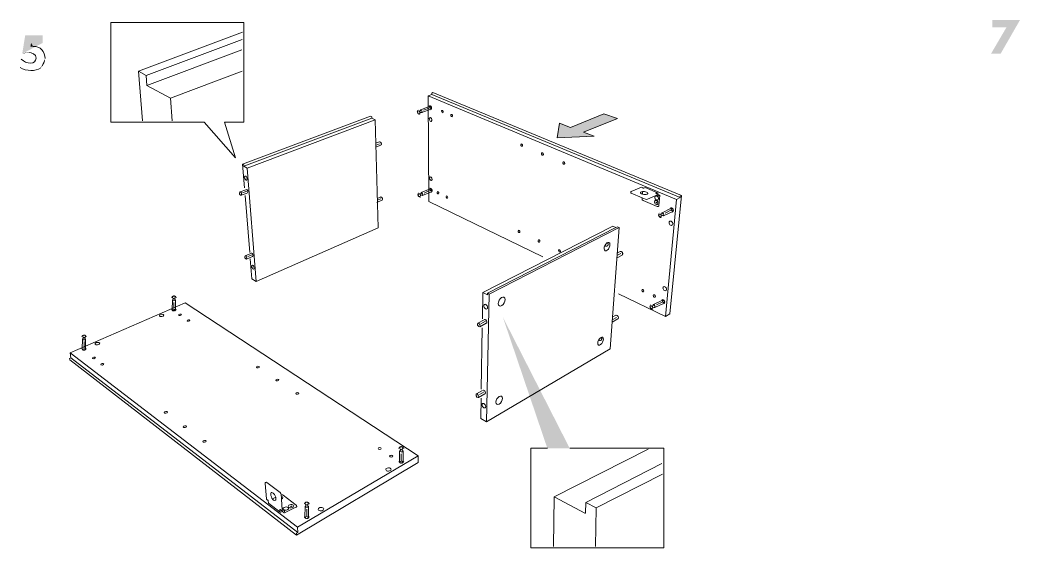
# Model space of a CAD drawing. Header units: metres. Extents: x -8.4 to 7.9, y -3.9 to 2.
# Drawn here: x 4.11 to 5.109, y 0.663 to 1.191 of the extents above; entities that cross this region are included whole.
import ezdxf

# ---------------------------------------------------------------- set-up
doc = ezdxf.new("R2010")
doc.units = ezdxf.units.M
doc.header["$MEASUREMENT"] = 0
for name, color, linetype, lineweight in [('PDF6_Geometry_Num_Penna__1', 255, 'Continuous', 18), ('PDF6_Geometry_Num_Penna__7', 7, 'Continuous', 18), ('PDF6_Solid Fills_Num_Penna__1', 255, 'Continuous', 18), ('PDF6_Solid Fills_Num_Penna__7', 7, 'Continuous', 18), ('PDF7_Geometry_Num_Penna__7', 7, 'Continuous', 18)]:
    doc.layers.add(name, color=color, linetype=linetype, lineweight=lineweight)

msp = doc.modelspace()

# ---------------------------------------------------------------- hatches: boundary and pattern name
at = {"layer": 'PDF6_Geometry_Num_Penna__1', "linetype": 'Continuous', "lineweight": 18}
for points in [[(4.50801, 1.1019, 0.414292), (4.50653, 1.09835)], [(4.52147, 1.10448, 0.414646), (4.51793, 1.10597)], [(4.51999, 1.10094, 0.414596), (4.52147, 1.10448)], [(4.50653, 1.09835, 0.413962), (4.51007, 1.09687)], [(4.52195, 1.02198, 0.414609), (4.51837, 1.02337)], [(4.52056, 1.01839, 0.414264), (4.52195, 1.02198)], [(4.50855, 1.01906, 0.414384), (4.50716, 1.01548)], [(4.50716, 1.01548, 0.414157), (4.51074, 1.01408)], [(4.76306, 1.00243, 0.414487), (4.75924, 1.00373)], [(4.76176, 0.99861, 0.414937), (4.76306, 1.00243)], [(4.74915, 0.99877, 0.414598), (4.74785, 0.99495)], [(4.74785, 0.99495, 0.413819), (4.75167, 0.99365)], [(4.26356, 0.91601, 0.41443), (4.26084, 0.91329)], [(4.26627, 0.91329, 0.41443), (4.26356, 0.91601)], [(4.75441, 0.91067, 0.414487), (4.75059, 0.91197)], [(4.75311, 0.90685, 0.414848), (4.75441, 0.91067)], [(4.26084, 0.90257, 0.414317), (4.26356, 0.89985)], [(4.26356, 0.89985, 0.414317), (4.26627, 0.90257)], [(4.74049, 0.90701, 0.414392), (4.73919, 0.90319)], [(4.73919, 0.90319, 0.41413), (4.74301, 0.90189)], [(4.17365, 0.87681, 0.41443), (4.17093, 0.87409)], [(4.17637, 0.87409, 0.41443), (4.17365, 0.87681)], [(4.17093, 0.86337, 0.414544), (4.17365, 0.86066)], [(4.17365, 0.86066, 0.414544), (4.17637, 0.86337)], [(4.49086, 0.76535, 0.414246), (4.48789, 0.76237)], [(4.49384, 0.76237, 0.414246), (4.49086, 0.76535)], [(4.48789, 0.75065, 0.414434), (4.49086, 0.74768)], [(4.49086, 0.74768, 0.414434), (4.49384, 0.75065)], [(4.39632, 0.70993, 0.41435), (4.39335, 0.70695)], [(4.3993, 0.70695, 0.41435), (4.39632, 0.70993)], [(4.39335, 0.69523, 0.41435), (4.39632, 0.69226)], [(4.39632, 0.69226, 0.41435), (4.3993, 0.69523)]]:
    msp.add_hatch(color=255, dxfattribs=at).paths.add_polyline_path(points)
at = {"layer": 'PDF6_Geometry_Num_Penna__7', "linetype": 'Continuous', "lineweight": 18}
for points in [[(4.13231, 1.16846), (4.13231, 1.17588), (4.1148, 1.17588), (4.11185, 1.15761)], [(4.11829, 1.15899, 0.109824), (4.11185, 1.15761)], [(4.13044, 1.14367, 0.22595), (4.13477, 1.15278)], [(4.70704, 1.09276), (4.69322, 1.0974), (4.66, 1.08396), (4.64884, 1.08815), (4.64674, 1.07344), (4.68358, 1.07512), (4.67312, 1.07904)]]:
    msp.add_hatch(color=7, dxfattribs=at).paths.add_polyline_path(points)
at = {"layer": 'PDF6_Solid Fills_Num_Penna__1', "linetype": 'Continuous', "lineweight": 18}
msp.add_hatch(color=255, dxfattribs=at).paths.add_polyline_path([(4.65918, 0.76312), (4.59235, 0.89429), (4.63684, 0.76312)])
at = {"layer": 'PDF6_Solid Fills_Num_Penna__7', "linetype": 'Continuous', "lineweight": 18}
msp.add_hatch(color=7, dxfattribs=at).paths.add_polyline_path([(4.12284, 1.16484), (4.12007, 1.16462), (4.12065, 1.16846)])
at = {"layer": 'PDF7_Geometry_Num_Penna__7', "linetype": 'Continuous', "lineweight": 18}
msp.add_hatch(color=7, dxfattribs=at).paths.add_polyline_path([(5.09582, 1.18393), (5.08045, 1.15766), (5.09005, 1.15766), (5.1094, 1.19135), (5.08174, 1.19135), (5.08174, 1.18393)])

# ---------------------------------------------------------------- linework, layer by layer
at = {"layer": 'PDF6_Geometry_Num_Penna__7', "color": 7, "linetype": 'Continuous', "lineweight": 18, "flags": 128}
for points in [[(4.33326, 1.13629), (4.33326, 1.18896), (4.20028, 1.18896), (4.20028, 1.08923), (4.29372, 1.08923), (4.32507, 1.05363), (4.31419, 1.08923), (4.33326, 1.08923), (4.33326, 1.11482)], [(4.70704, 1.09276), (4.69322, 1.0974), (4.66, 1.08396), (4.64884, 1.08815), (4.64674, 1.07344), (4.68358, 1.07512), (4.67312, 1.07904)], [(4.35714, 0.71129), (4.35713, 0.7113), (4.35712, 0.7113), (4.35712, 0.71131)], [(4.35742, 0.7113), (4.35746, 0.71127)]]:
    msp.add_lwpolyline(points, close=True, dxfattribs=at)
for points in [[(4.22797, 1.14005), (4.33202, 1.17905)], [(4.23577, 1.13593), (4.33158, 1.17197)], [(4.23657, 1.12569), (4.33153, 1.1614)], [(4.22797, 1.14005), (4.23577, 1.13593)], [(4.23196, 1.09055), (4.22797, 1.14005)], [(4.33177, 1.14032), (4.26011, 1.11325), (4.23657, 1.12569), (4.23577, 1.13593)], [(4.2619, 1.09052), (4.26011, 1.11325)], [(4.52121, 1.11824), (4.52121, 1.1169), (4.51759, 1.11553), (4.51823, 1.00995), (4.63229, 0.95444)], [(4.51759, 1.11553), (4.76601, 1.01202)], [(4.52121, 1.11824), (4.5224, 1.11869)], [(4.52121, 1.1169), (4.76959, 1.01386)], [(4.77093, 1.01597), (4.5224, 1.11869)], [(4.50825, 1.10046), (4.50729, 1.10011)], [(4.5089, 1.1002), (4.51008, 1.1007)], [(4.51029, 1.10155), (4.51922, 1.10524)], [(4.51146, 1.09869), (4.52045, 1.1022)], [(4.51308, 1.10104), (4.51866, 1.10333)], [(4.33219, 1.0471), (4.46019, 1.09507), (4.46132, 1.09456)], [(4.46477, 1.09165), (4.33675, 1.04329), (4.33341, 1.04506), (4.3333, 1.04651)], [(4.33341, 1.04506), (4.46136, 1.09318)], [(4.34573, 0.92981), (4.46768, 0.98363), (4.46477, 1.09165), (4.46136, 1.09318)], [(4.46136, 1.09318), (4.46133, 1.09456)], [(4.50831, 1.09763), (4.50924, 1.09804)], [(4.50954, 1.09868), (4.51069, 1.09918)], [(4.4649, 1.0641), (4.47029, 1.06614)], [(4.4656, 1.0663), (4.46917, 1.06765)], [(4.33219, 1.0471), (4.3333, 1.04651)], [(4.3341, 1.02339), (4.33219, 1.0471)], [(4.34573, 0.92981), (4.33675, 1.04329)], [(4.3296, 1.01945), (4.3354, 1.02165)], [(4.33215, 1.01849), (4.33652, 1.02014)], [(4.51084, 1.01877), (4.51968, 1.02268)], [(4.51364, 1.01833), (4.51917, 1.02075)], [(4.73085, 1.02403), (4.72064, 1.01979)], [(4.73109, 1.02404), (4.73102, 1.02406), (4.73094, 1.02406), (4.73085, 1.02403)], [(4.73109, 1.02404), (4.73219, 1.02358), (4.7322, 1.02357), (4.73221, 1.02356), (4.73223, 1.02355), (4.73224, 1.02354)], [(4.73218, 1.02358), (4.73215, 1.02359), (4.73214, 1.02357), (4.73214, 1.02354), (4.73217, 1.02351), (4.73222, 1.02346), (4.7323, 1.02342), (4.73233, 1.02341)], [(4.73224, 1.02354), (4.73229, 1.02349), (4.73233, 1.02341), (4.73249, 1.02334)], [(4.73249, 1.02335), (4.73258, 1.02331), (4.73271, 1.02329), (4.73283, 1.02327), (4.73295, 1.02328), (4.73307, 1.02329), (4.73316, 1.02333), (4.73459, 1.02392)], [(4.73459, 1.02392), (4.73466, 1.02389), (4.7347, 1.02388), (4.73474, 1.02386)], [(4.73466, 1.02389), (4.747, 1.01868), (4.74558, 1.01807)], [(4.33087, 1.01607), (4.33678, 1.0183)], [(4.33931, 0.95886), (4.33471, 1.01592)], [(4.46624, 1.00887), (4.4715, 1.01105)], [(4.46687, 1.01107), (4.47034, 1.0125)], [(4.50883, 1.01763), (4.50788, 1.01726)], [(4.50896, 1.01481), (4.50988, 1.01523)], [(4.50949, 1.01738), (4.51065, 1.01791)], [(4.51017, 1.01588), (4.5113, 1.01641)], [(4.51208, 1.01594), (4.52098, 1.01967)], [(4.70805, 0.91758), (4.75487, 0.89479), (4.75946, 0.89751), (4.77093, 1.01597)], [(4.74563, 1.01778), (4.74554, 1.01783), (4.74548, 1.01789), (4.74546, 1.01793), (4.74546, 1.01799), (4.7455, 1.01804), (4.74558, 1.01807)], [(4.74731, 1.01718), (4.7464, 1.01757), (4.74631, 1.01759), (4.74621, 1.01761), (4.74611, 1.01763), (4.74601, 1.01765), (4.74591, 1.01768), (4.74581, 1.01771)], [(4.74738, 1.01501), (4.74628, 1.01548), (4.7462, 1.01553), (4.74613, 1.0156), (4.74608, 1.0157), (4.74604, 1.01581), (4.74603, 1.01595)], [(4.74715, 1.01863), (4.74708, 1.01865), (4.74699, 1.01865)], [(4.74739, 1.01804), (4.7474, 1.01817), (4.74738, 1.0183), (4.74735, 1.01842), (4.7473, 1.01851), (4.74723, 1.01857), (4.74716, 1.01863)], [(4.74752, 1.01709), (4.74731, 1.01718), (4.74739, 1.01804)], [(4.7477, 1.01665), (4.7477, 1.01677), (4.74768, 1.01689), (4.74764, 1.01698), (4.74758, 1.01706), (4.74752, 1.01709)], [(4.74769, 1.01657), (4.74761, 1.01572), (4.74761, 1.01568), (4.74763, 1.01564), (4.74766, 1.01563), (4.74769, 1.01563)], [(4.74905, 1.01609), (4.74794, 1.01656), (4.74786, 1.01657), (4.74778, 1.01657), (4.74769, 1.01657)], [(4.7477, 1.01503), (4.74867, 1.01543)], [(4.74836, 1.0058), (4.74928, 1.0157)], [(4.74928, 1.0157), (4.74925, 1.01583), (4.7492, 1.01594), (4.74913, 1.01603), (4.74905, 1.01609)], [(4.75487, 0.89479), (4.76601, 1.01202)], [(4.76601, 1.01202), (4.76959, 1.01386)], [(4.76959, 1.01386), (4.76974, 1.01536)], [(4.76974, 1.01536), (4.77093, 1.01597)], [(4.74537, 1.00916), (4.74615, 1.00893), (4.74565, 1.0081)], [(4.75156, 0.99857), (4.76065, 1.00307)], [(4.75299, 0.99566), (4.76215, 0.99997)], [(4.75452, 0.99823), (4.7602, 1.00103)], [(4.7495, 0.99727), (4.74853, 0.99685)], [(4.74977, 0.99433), (4.75071, 0.99482)], [(4.75021, 0.99705), (4.7514, 0.99766)], [(4.75099, 0.99551), (4.75215, 0.99611)], [(4.57231, 0.91889), (4.70227, 0.98518), (4.70536, 0.9838)], [(4.70536, 0.9838), (4.577, 0.91806)], [(4.70858, 0.98395), (4.57856, 0.91724)], [(4.69978, 0.86257), (4.70858, 0.98395)], [(4.70703, 0.98464), (4.70536, 0.9838)], [(4.70858, 0.98395), (4.70703, 0.98464)], [(4.70666, 0.95821), (4.70971, 0.9599)], [(4.33483, 0.95567), (4.34049, 0.958)], [(4.33619, 0.95236), (4.34195, 0.95474)], [(4.33737, 0.95479), (4.34164, 0.95655)], [(4.34573, 0.92981), (4.34144, 0.93242), (4.33983, 0.95237)], [(4.70599, 0.95316), (4.7117, 0.95632)], [(4.70642, 0.95574), (4.71019, 0.95782)], [(4.262, 0.91131), (4.26183, 0.90167)], [(4.26221, 0.91463), (4.26224, 0.91362)], [(4.26272, 0.91309), (4.26274, 0.91185)], [(4.26436, 0.91311), (4.26438, 0.91183)], [(4.26485, 0.91362), (4.2649, 0.91463)], [(4.26509, 0.91131), (4.26511, 0.90165)], [(4.57231, 0.91889), (4.57187, 0.89243)], [(4.57231, 0.91889), (4.57697, 0.91643)], [(4.577, 0.91807), (4.57856, 0.91724), (4.57609, 0.78938)], [(4.57697, 0.91643), (4.577, 0.91807)], [(4.74291, 0.9068), (4.752, 0.9113)], [(4.50782, 0.74873), (4.50777, 0.75555), (4.27466, 0.9087), (4.15983, 0.85845)], [(4.26356, 0.90893), (4.26356, 0.90289)], [(4.74085, 0.90551), (4.73987, 0.90509)], [(4.74111, 0.90257), (4.74206, 0.90305)], [(4.74155, 0.90529), (4.74274, 0.9059)], [(4.74233, 0.90375), (4.74349, 0.90435)], [(4.74434, 0.9039), (4.75349, 0.90821)], [(4.74586, 0.90647), (4.75154, 0.90926)], [(4.56747, 0.88829), (4.57361, 0.89169)], [(4.57049, 0.88762), (4.57512, 0.89019)], [(4.70175, 0.88933), (4.70746, 0.89249)], [(4.70218, 0.89191), (4.70595, 0.894)], [(4.70242, 0.89438), (4.70547, 0.89607)], [(4.56839, 0.88485), (4.56919, 0.88467)], [(4.56946, 0.8847), (4.57571, 0.88817)], [(4.57172, 0.88349), (4.5707, 0.82206)], [(4.1721, 0.87212), (4.17193, 0.86247)], [(4.17231, 0.87543), (4.17234, 0.87442)], [(4.17281, 0.8739), (4.17284, 0.87265)], [(4.17446, 0.87391), (4.17448, 0.87264)], [(4.17495, 0.87442), (4.17499, 0.87543)], [(4.17518, 0.87212), (4.17521, 0.86245)], [(4.17365, 0.86973), (4.17365, 0.86369)], [(4.57022, 0.79296), (4.57609, 0.78938), (4.69978, 0.86257)], [(4.16059, 0.85364), (4.15911, 0.85299)], [(4.15911, 0.85299), (4.15936, 0.85138)], [(4.15936, 0.85138), (4.38605, 0.67631), (4.50782, 0.74873)], [(4.50777, 0.75555), (4.38716, 0.68433), (4.15983, 0.85845)], [(4.15983, 0.85845), (4.16059, 0.85364)], [(4.38751, 0.67902), (4.16059, 0.85364)], [(4.566, 0.81752), (4.57214, 0.82092)], [(4.56798, 0.81393), (4.57423, 0.8174)], [(4.56901, 0.81685), (4.57364, 0.81942)], [(4.57056, 0.81313), (4.57022, 0.79296)], [(4.48916, 0.76021), (4.48898, 0.74966)], [(4.4894, 0.76384), (4.48942, 0.76273)], [(4.48995, 0.76215), (4.48997, 0.76079)], [(4.49175, 0.76217), (4.49177, 0.76078)], [(4.49228, 0.76273), (4.49233, 0.76384)], [(4.49254, 0.76021), (4.49257, 0.74964)], [(4.63684, 0.76312), (4.62031, 0.76312), (4.62031, 0.66339), (4.75329, 0.66339), (4.75329, 0.76312), (4.65918, 0.76312)], [(4.73753, 0.76227), (4.6438, 0.71446)], [(4.49086, 0.7576), (4.49086, 0.751)], [(4.75121, 0.74781), (4.6753, 0.70892)], [(4.75182, 0.73727), (4.68579, 0.70339)], [(4.3547, 0.72788), (4.3547, 0.72808), (4.35471, 0.72826), (4.35475, 0.72843), (4.35481, 0.72855), (4.35488, 0.72866), (4.35499, 0.72873)], [(4.35591, 0.71246), (4.3547, 0.72788)], [(4.35609, 0.71209), (4.356, 0.71219), (4.35595, 0.71232), (4.35591, 0.71246)], [(4.3571, 0.71132), (4.35609, 0.71209)], [(4.35714, 0.71129), (4.35725, 0.71125), (4.35736, 0.71123), (4.35749, 0.71124), (4.35758, 0.71113), (4.35766, 0.711), (4.35773, 0.71085), (4.35777, 0.7107), (4.3578, 0.71056)], [(4.35802, 0.70836), (4.35796, 0.70841), (4.3578, 0.71056)], [(4.36267, 0.71288), (4.36523, 0.71406)], [(4.37262, 0.71627), (4.37245, 0.71637), (4.37226, 0.71646), (4.37204, 0.71653), (4.37181, 0.71658), (4.37154, 0.7166), (4.37129, 0.71661), (4.37103, 0.71659), (4.37076, 0.71656), (4.37098, 0.71368)], [(4.37098, 0.71368), (4.37108, 0.71229)], [(4.37108, 0.7123), (4.37189, 0.70112)], [(4.37262, 0.71627), (4.38587, 0.70626)], [(4.6438, 0.71446), (4.64298, 0.66481)], [(4.6438, 0.71446), (4.67506, 0.69797)], [(4.3697, 0.69932), (4.35818, 0.70816), (4.35809, 0.70826), (4.35802, 0.70836)], [(4.36962, 0.70195), (4.36954, 0.702), (4.36946, 0.70202), (4.36939, 0.702), (4.36935, 0.70194), (4.36932, 0.70184), (4.36932, 0.70173), (4.36948, 0.69956)], [(4.37031, 0.7012), (4.37026, 0.70123), (4.37021, 0.70129), (4.37014, 0.7014), (4.37005, 0.70152), (4.36997, 0.70162), (4.36989, 0.70173), (4.3698, 0.70183), (4.36962, 0.70195)], [(4.37031, 0.7012), (4.37134, 0.7004)], [(4.37051, 0.6993), (4.37173, 0.69988)], [(4.37228, 0.69996), (4.37214, 0.69997), (4.372, 0.69996), (4.37185, 0.69993), (4.37173, 0.69988)], [(4.37185, 0.70236), (4.37203, 0.70243), (4.3722, 0.70247), (4.37237, 0.70246), (4.37252, 0.70242), (4.37265, 0.70234)], [(4.37317, 0.70097), (4.37195, 0.70039)], [(4.37251, 0.69956), (4.37241, 0.69967), (4.37233, 0.69981), (4.37228, 0.69996)], [(4.37265, 0.70234), (4.37368, 0.70156)], [(4.37392, 0.70108), (4.37403, 0.6996)], [(4.3741, 0.69867), (4.3855, 0.70407), (4.3857, 0.70418), (4.38586, 0.7043), (4.38601, 0.70443), (4.38612, 0.70457), (4.3862, 0.70471), (4.38624, 0.70485), (4.38625, 0.705)], [(4.3798, 0.70534), (4.38098, 0.70475), (4.38174, 0.70559)], [(4.38587, 0.70626), (4.38601, 0.70614), (4.3861, 0.70601), (4.38617, 0.70587), (4.3862, 0.70573)], [(4.3862, 0.70573), (4.38625, 0.705)], [(4.39462, 0.70479), (4.39444, 0.69424)], [(4.39486, 0.70842), (4.39488, 0.70731)], [(4.39541, 0.70673), (4.39543, 0.70537)], [(4.39632, 0.70218), (4.39632, 0.69558)], [(4.39721, 0.70675), (4.39723, 0.70536)], [(4.39774, 0.70731), (4.39779, 0.70842)], [(4.398, 0.70479), (4.39803, 0.69422)], [(4.67506, 0.69839), (4.67529, 0.70892)], [(4.6753, 0.70892), (4.68579, 0.70339), (4.68504, 0.66481)], [(4.36948, 0.69957), (4.36951, 0.69958), (4.36958, 0.69944), (4.3697, 0.69932)], [(4.3697, 0.69932), (4.36983, 0.69925), (4.36998, 0.6992), (4.37014, 0.6992), (4.37033, 0.69923), (4.37051, 0.6993)], [(4.37251, 0.69956), (4.37354, 0.69877)], [(4.3741, 0.69867), (4.37394, 0.69865), (4.37379, 0.69866), (4.37365, 0.6987), (4.37353, 0.69877)], [(4.38716, 0.68433), (4.38751, 0.67902), (4.38593, 0.67809)], [(4.38593, 0.67809), (4.38605, 0.67632)]]:
    msp.add_lwpolyline(points, dxfattribs=at)
for points in [[(4.46613, 1.06843), (4.46901, 1.06952, -0.210575), (4.46925, 1.06952), (4.46993, 1.06926, -0.113338), (4.4703, 1.06898, -0.087909), (4.47072, 1.06824, -0.08735), (4.4709, 1.0674, -0.11572), (4.4708, 1.06695), (4.47047, 1.0663)], [(4.72064, 1.01979), (4.72053, 1.01973), (4.72042, 1.01966), (4.72035, 1.01959), (4.7203, 1.01951), (4.72028, 1.01943), (4.72023, 1.01879), (4.72023, 1.01871), (4.72028, 1.01861), (4.72034, 1.01853), (4.72044, 1.01844), (4.72057, 1.01836), (4.72072, 1.01829), (4.73162, 1.01362), (4.73154, 1.01261, 0.303483), (4.7325, 1.01089), (4.74667, 1.00481), (4.74682, 1.00476), (4.74696, 1.00473), (4.7471, 1.00472), (4.74725, 1.00474), (4.74737, 1.00479), (4.74785, 1.00499), (4.74798, 1.00506), (4.7481, 1.00517), (4.74819, 1.0053), (4.74827, 1.00545), (4.74833, 1.00562), (4.74836, 1.0058)], [(4.32942, 1.01929), (4.32908, 1.01864, 0.104663), (4.32899, 1.01819, 0.07981), (4.32917, 1.01736, 0.088023), (4.32959, 1.01662, 0.125), (4.32996, 1.01634), (4.33064, 1.01608)], [(4.33064, 1.01608, 0.404462), (4.33106, 1.01624, 0.118886), (4.33118, 1.01687, 0.162137), (4.33035, 1.01906, 0.116313), (4.32985, 1.01945)], [(4.46732, 1.01319), (4.47014, 1.01435, -0.198551), (4.47037, 1.01435), (4.47105, 1.01411, -0.115204), (4.47142, 1.01385, -0.088428), (4.47186, 1.01313, -0.086556), (4.47206, 1.01231, -0.116711), (4.47198, 1.01186), (4.47167, 1.01121)], [(4.73211, 1.01915), (4.73192, 1.01706, -0.193187), (4.73004, 1.01825)], [(4.74713, 1.01641), (4.73702, 1.01213, -0.169361), (4.73496, 1.01219), (4.73162, 1.01362)], [(4.71187, 0.95652), (4.71214, 0.95731, 0.118095), (4.71217, 0.95783, 0.086791), (4.71184, 0.95874, 0.08737), (4.71124, 0.9595, 0.116734), (4.71079, 0.95975), (4.70998, 0.95993)], [(4.33466, 0.9555), (4.33434, 0.95485, 0.102788), (4.33427, 0.9544, 0.077684), (4.33446, 0.95359, 0.08796), (4.33491, 0.95287, 0.122509), (4.33528, 0.9526), (4.33595, 0.95236)], [(4.33619, 0.95236, 0.189105), (4.33636, 0.95254, 0.117832), (4.33647, 0.95316, 0.161312), (4.33559, 0.9553, 0.116845), (4.33507, 0.95567)], [(4.70763, 0.8927), (4.7079, 0.89348, 0.118111), (4.70793, 0.894, 0.086001), (4.70759, 0.89491, 0.088474), (4.707, 0.89567, 0.117358), (4.70654, 0.89593), (4.70574, 0.89611)], [(4.56793, 0.88511, -0.087797), (4.56733, 0.88587, -0.080861), (4.567, 0.88677, -0.106235), (4.56703, 0.8873), (4.5673, 0.88808)], [(4.56964, 0.88493, 0.119156), (4.56967, 0.88565, 0.079749), (4.56922, 0.88691, 0.077804), (4.56839, 0.88797, 0.113649), (4.56776, 0.88832)], [(4.56583, 0.81731), (4.56556, 0.81652, 0.106481), (4.56553, 0.81601, 0.078404), (4.56586, 0.8151, 0.08923), (4.56646, 0.81434, 0.119271), (4.56691, 0.81408), (4.56772, 0.8139)], [(4.56816, 0.81416, 0.119053), (4.5682, 0.81488, 0.079387), (4.56775, 0.81614, 0.077963), (4.56691, 0.8172, 0.11284), (4.56628, 0.81755)], [(4.35499, 0.72873), (4.35572, 0.72906), (4.35583, 0.72909), (4.35595, 0.72909), (4.35606, 0.72906), (4.35619, 0.729), (4.35633, 0.7289), (4.36962, 0.71887, -0.185061), (4.37076, 0.71662), (4.37076, 0.71656)], [(4.36145, 0.71895, -0.268009), (4.36523, 0.71406), (4.36532, 0.71368), (4.36538, 0.7133), (4.36542, 0.71294), (4.36544, 0.71261), (4.36543, 0.71228), (4.3654, 0.71199), (4.36535, 0.71172), (4.36528, 0.71147), (4.36517, 0.71125), (4.36505, 0.71107)]]:
    msp.add_lwpolyline(points, format="xyb", dxfattribs=at)
at = {"layer": 'PDF6_Geometry_Num_Penna__7', "color": 7, "linetype": 'Continuous', "lineweight": 18}
for centre, radius, start, end in [((4.52063, 1.10275), 0.000417, 278.40752, 291.79468), ((4.52117, 1.02016), 0.000354, 278.0298, 293.86099), ((4.69597, 0.96697), 0.00178, 218.67516, 53.51379), ((4.26228, 0.90129), 0.00043, 166.47778, 179.48922), ((4.75367, 0.90872), 0.000361, 280.9521, 296.98872), ((4.68963, 0.87252), 0.00161, 223.16827, 43.53073), ((4.17237, 0.8621), 0.00042, 166.31819, 179.64881), ((4.48943, 0.74925), 0.000423, 165.53821, 180.21176), ((4.39489, 0.69383), 0.000429, 165.6365, 179.91487)]:
    msp.add_arc(centre, radius, start, end, dxfattribs=at)
for centre, major_axis, ratio in [((4.52006, 1.10399), (-0.000376, 0.000971), 0.621965), ((4.53194, 1.09972), (-0.00044, 0.00118), 0.628999), ((4.52013, 1.09183), (-0.00072, 0.00185), 0.619982), ((4.54124, 1.09579), (-0.00047, 0.00117), 0.636208), ((4.61121, 1.06618), (-0.00051, 0.00122), 0.665284), ((4.63192, 1.05741), (-0.00053, 0.00123), 0.671326), ((4.65318, 1.04841), (-0.00056, 0.00124), 0.683825), ((4.33542, 1.03329), (-0.00083, 0.00206), 0.510538), ((4.52042, 1.03274), (-0.00076, 0.00178), 0.612421), ((4.52048, 1.02126), (-0.000397, 0.000921), 0.61248), ((4.52753, 1.01861), (-0.00048, 0.00111), 0.609001), ((4.53646, 1.01434), (-0.00049, 0.00112), 0.616737), ((4.74572, 1.00893), (-0.00095, 0.00198), 0.721239), ((4.74613, 1.01334), (-0.00096, 0.00198), 0.724285), ((4.76163, 1.00163), (-0.00058, 0.00106), 0.725349), ((4.76037, 0.98811), (-0.0011, 0.00201), 0.72865), ((4.60852, 0.9799), (-0.00055, 0.00115), 0.643482), ((4.62847, 0.97036), (-0.00058, 0.00116), 0.653683), ((4.64894, 0.96057), (-0.0006, 0.00116), 0.658166), ((4.69653, 0.96477), (0.00194, 0.0041), 0.545224), ((4.34253, 0.94427), (-0.00086, 0.00195), 0.497619), ((4.73232, 0.92073), (-0.0007, 0.00119), 0.686614), ((4.75424, 0.92267), (-0.00116, 0.00192), 0.701754), ((4.59118, 0.9098), (0.00226, 0.00429), 0.586473), ((4.74384, 0.91523), (-0.00071, 0.00119), 0.697826), ((4.75305, 0.91), (-0.000614, 0.00099), 0.693445), ((4.26357, 0.90138), (0.00116, 0.00014), 0.510063), ((4.57519, 0.90472), (-0.00121, 0.00231), 0.609431), ((4.25121, 0.89596), (0.00225, 0.00027), 0.511121), ((4.26953, 0.89653), (0.0014, 0.00016), 0.512915), ((4.27808, 0.89082), (0.00141, 0.00016), 0.521783), ((4.6901, 0.8702), (0.00201, 0.00387), 0.525975), ((4.17362, 0.8619), (0.00122, 0.0002), 0.521266), ((4.18698, 0.86777), (0.00233, 0.00036), 0.519772), ((4.18346, 0.85346), (0.00148, 0.00024), 0.52674), ((4.19183, 0.84714), (0.00149, 0.00024), 0.530524), ((4.34757, 0.84431), (0.00148, 0.00014), 0.554597), ((4.36699, 0.83131), (0.0015, 0.00012), 0.563977), ((4.38698, 0.81793), (0.00151, 0.00011), 0.579764), ((4.58873, 0.81112), (0.00234, 0.00404), 0.557842), ((4.25543, 0.79914), (0.00156, 0.00022), 0.571385), ((4.57341, 0.80569), (-0.00125, 0.00218), 0.577933), ((4.27445, 0.78479), (0.00158, 0.00023), 0.582551), ((4.29404, 0.77), (0.00161, 0.00021), 0.591342), ((4.46925, 0.76287), (0.0016, 0.00006), 0.617859), ((4.48072, 0.75519), (0.00162, 0.00005), 0.619439), ((4.4908, 0.74945), (0.00135, 0.00003), 0.628571), ((4.47793, 0.74189), (0.00262, 0.00009), 0.629346), ((4.38057, 0.70523), (0.00277, 0.00025), 0.574971), ((4.41053, 0.70225), (0.00272, 0.00022), 0.649777), ((4.39641, 0.69394), (0.00143, 0.00014), 0.654431)]:
    msp.add_ellipse(centre, major_axis=major_axis, ratio=ratio, dxfattribs=at)
for centre, major_axis, ratio, start_param, end_param in [((4.33646, 1.02017), (-0.00069, 0.0017), 0.506891, 3.146627, 6.214253), ((4.73366, 1.01828), (-0.00367, 0.00029), 0.415421, 4.050998, 6.489276), ((4.73357, 1.01832), (-0.00368, 0.00029), 0.413809, 1.138609, 4.020791), ((4.34155, 0.95659), (-0.00072, 0.00164), 0.495354, 3.081081, 6.302317), ((4.57493, 0.89005), (-0.00102, 0.00191), 0.602543, 3.088173, 6.310174), ((4.57366, 0.81932), (-0.00103, 0.00183), 0.580598, 3.190561, 6.272625), ((4.36284, 0.71485), (-0.0018, 0.00402), 0.440634, 6.073347, 8.753351), ((4.36137, 0.71914), (-0.00331, 0.00834), 0.313575, 2.676258, 3.30299), ((4.36965, 0.71345), (0.0028, 0.00029), 0.562773, 5.193353, 7.340772), ((4.37826, 0.70238), (-0.00557, 0.00032), 0.421036, 5.645026, 6.472915), ((4.37547, 0.70282), (0.00278, 0.00027), 0.576352, 4.02071, 8.411074)]:
    msp.add_ellipse(centre, major_axis=major_axis, ratio=ratio, start_param=start_param, end_param=end_param, dxfattribs=at)
for points in [[(4.13477, 1.15278), (4.13477, 1.15975), (4.12972, 1.16538), (4.12284, 1.16484)], [(4.1203, 1.14827), (4.11681, 1.14827), (4.11351, 1.14983), (4.11091, 1.15216)], [(4.11829, 1.15899), (4.12177, 1.15899), (4.12566, 1.15729), (4.12566, 1.15323)], [(4.12566, 1.15323), (4.12566, 1.15028), (4.12307, 1.14827), (4.1203, 1.14827)], [(4.10962, 1.14389), (4.11288, 1.14179), (4.11677, 1.14085), (4.12061, 1.14085)], [(4.12061, 1.14085), (4.12396, 1.14085), (4.12776, 1.14152), (4.13044, 1.14367)], [(4.50729, 1.10011), (4.50697, 1.09998), (4.50694, 1.09932), (4.50722, 1.09863)], [(4.50932, 1.09949), (4.50905, 1.10015), (4.50857, 1.10059), (4.50825, 1.10046)], [(4.51008, 1.1007), (4.51001, 1.10115), (4.51008, 1.10146), (4.51029, 1.10155)], [(4.51029, 1.10155), (4.51032, 1.10155), (4.51038, 1.10157), (4.51038, 1.10157)], [(4.51038, 1.10157), (4.5107, 1.10159), (4.51116, 1.10108), (4.51146, 1.10036)], [(4.51146, 1.10036), (4.51178, 1.09957), (4.51178, 1.09883), (4.51146, 1.09869)], [(4.5195, 1.10545), (4.51993, 1.10563), (4.52056, 1.10508), (4.52092, 1.10423)], [(4.52092, 1.10423), (4.52127, 1.10338), (4.52121, 1.10254), (4.52079, 1.10236)], [(4.50722, 1.09863), (4.5075, 1.09795), (4.50799, 1.0975), (4.50831, 1.09763)], [(4.50924, 1.09804), (4.50956, 1.09817), (4.5096, 1.09882), (4.50932, 1.09949)], [(4.51146, 1.09869), (4.51125, 1.09861), (4.51095, 1.09881), (4.51068, 1.09918)], [(4.46994, 1.06925), (4.46995, 1.06925), (4.46992, 1.06926), (4.46993, 1.06926)], [(4.47029, 1.06614), (4.47038, 1.06614), (4.47038, 1.06632), (4.47048, 1.06632)], [(4.4708, 1.06695), (4.47081, 1.06695), (4.4708, 1.06696), (4.47081, 1.06696)], [(4.51995, 1.02289), (4.52038, 1.02308), (4.52103, 1.02255), (4.5214, 1.02171)], [(4.5214, 1.02171), (4.52178, 1.02086), (4.52174, 1.02002), (4.52132, 1.01984)], [(4.3296, 1.01945), (4.32968, 1.01945), (4.32933, 1.01929), (4.32942, 1.01929)], [(4.32985, 1.01945), (4.32993, 1.01945), (4.32951, 1.01945), (4.3296, 1.01945)], [(4.47106, 1.01411), (4.47107, 1.01411), (4.47105, 1.01411), (4.47105, 1.01411)], [(4.4715, 1.01105), (4.47159, 1.01105), (4.47159, 1.01122), (4.47168, 1.01122)], [(4.47198, 1.01186), (4.47199, 1.01186), (4.47199, 1.01187), (4.47199, 1.01187)], [(4.50788, 1.01726), (4.50756, 1.01712), (4.50755, 1.01646), (4.50785, 1.01578)], [(4.50785, 1.01578), (4.50815, 1.0151), (4.50864, 1.01467), (4.50896, 1.01481)], [(4.50993, 1.01668), (4.50964, 1.01734), (4.50914, 1.01777), (4.50883, 1.01763)], [(4.50988, 1.01523), (4.5102, 1.01537), (4.51022, 1.01602), (4.50993, 1.01668)], [(4.51065, 1.01791), (4.51057, 1.01837), (4.51063, 1.01868), (4.51084, 1.01877)], [(4.51084, 1.01877), (4.51087, 1.01877), (4.51093, 1.01879), (4.51093, 1.01879)], [(4.51093, 1.01879), (4.51125, 1.01882), (4.51173, 1.01832), (4.51204, 1.01761)], [(4.51208, 1.01594), (4.51188, 1.01585), (4.51157, 1.01604), (4.51129, 1.01641)], [(4.51204, 1.01761), (4.51238, 1.01683), (4.5124, 1.01608), (4.51208, 1.01594)], [(4.76092, 1.0033), (4.76136, 1.00352), (4.76206, 1.00299), (4.7625, 1.00212)], [(4.76249, 1.00016), (4.76252, 1.00016), (4.76236, 1.00013), (4.7624, 1.00013)], [(4.7625, 1.00212), (4.76293, 1.00126), (4.76293, 1.00038), (4.76249, 1.00016)], [(4.74853, 0.99685), (4.7482, 0.99669), (4.74821, 0.99599), (4.74856, 0.9953)], [(4.74856, 0.9953), (4.7489, 0.9946), (4.74944, 0.99416), (4.74977, 0.99433)], [(4.7507, 0.99633), (4.75036, 0.99701), (4.74983, 0.99744), (4.7495, 0.99727)], [(4.75071, 0.99482), (4.75104, 0.99498), (4.75103, 0.99566), (4.7507, 0.99633)], [(4.7514, 0.99766), (4.7513, 0.99813), (4.75135, 0.99846), (4.75156, 0.99857)], [(4.75156, 0.99857), (4.75159, 0.99857), (4.75165, 0.99859), (4.75165, 0.99859)], [(4.75165, 0.99859), (4.75198, 0.99864), (4.75251, 0.99814), (4.75287, 0.9974)], [(4.75299, 0.99566), (4.75278, 0.99555), (4.75245, 0.99574), (4.75214, 0.99611)], [(4.75287, 0.9974), (4.75326, 0.9966), (4.75332, 0.99582), (4.75299, 0.99566)], [(4.71, 0.95993), (4.7101, 0.95993), (4.70962, 0.9599), (4.70972, 0.9599)], [(4.33482, 0.95567), (4.3349, 0.95567), (4.33457, 0.95551), (4.33466, 0.95551)], [(4.33507, 0.95567), (4.33515, 0.95567), (4.33474, 0.95567), (4.33482, 0.95567)], [(4.33595, 0.95236), (4.33604, 0.95236), (4.33611, 0.95236), (4.33619, 0.95236)], [(4.7108, 0.95975), (4.71081, 0.95975), (4.71078, 0.95975), (4.71079, 0.95975)], [(4.7117, 0.95632), (4.7118, 0.95632), (4.71177, 0.95654), (4.71188, 0.95654)], [(4.71214, 0.95731), (4.71214, 0.95731), (4.71214, 0.95732), (4.71214, 0.95732)], [(4.262, 0.91131), (4.262, 0.91154), (4.2623, 0.91174), (4.26274, 0.91185)], [(4.26354, 0.91068), (4.26269, 0.91068), (4.262, 0.91096), (4.262, 0.91131)], [(4.26355, 0.91526), (4.26281, 0.91526), (4.26221, 0.91498), (4.26221, 0.91463)], [(4.26224, 0.91362), (4.26224, 0.91327), (4.26282, 0.91299), (4.26354, 0.91299)], [(4.26354, 0.91299), (4.26426, 0.91299), (4.26485, 0.91327), (4.26485, 0.91362)], [(4.26507, 0.91123), (4.26497, 0.91092), (4.26432, 0.91068), (4.26354, 0.91068)], [(4.2649, 0.91463), (4.2649, 0.91498), (4.2643, 0.91526), (4.26355, 0.91526)], [(4.26438, 0.91183), (4.26483, 0.91172), (4.26509, 0.91154), (4.26509, 0.91131)], [(4.26509, 0.91131), (4.26511, 0.91131), (4.26507, 0.91123), (4.26507, 0.91123)], [(4.75227, 0.91154), (4.7527, 0.91176), (4.75341, 0.91123), (4.75384, 0.91036)], [(4.75384, 0.91036), (4.75427, 0.9095), (4.75427, 0.90862), (4.75383, 0.9084)], [(4.26353, 0.90046), (4.26261, 0.90046), (4.26185, 0.90083), (4.26185, 0.90129)], [(4.2652, 0.90131), (4.2652, 0.90085), (4.26445, 0.90047), (4.26353, 0.90046)], [(4.73987, 0.90509), (4.73955, 0.90493), (4.73956, 0.90423), (4.7399, 0.90353)], [(4.7399, 0.90353), (4.74025, 0.90284), (4.74079, 0.9024), (4.74111, 0.90257)], [(4.74204, 0.90457), (4.74171, 0.90525), (4.74117, 0.90567), (4.74085, 0.90551)], [(4.74206, 0.90305), (4.74238, 0.90321), (4.74238, 0.9039), (4.74204, 0.90457)], [(4.74274, 0.9059), (4.74264, 0.90637), (4.74269, 0.9067), (4.74291, 0.9068)], [(4.74291, 0.9068), (4.74294, 0.9068), (4.743, 0.90683), (4.743, 0.90683)], [(4.743, 0.90683), (4.74333, 0.90688), (4.74385, 0.90638), (4.74421, 0.90564)], [(4.74434, 0.9039), (4.74412, 0.90379), (4.7438, 0.90398), (4.74349, 0.90435)], [(4.74421, 0.90564), (4.74461, 0.90484), (4.74466, 0.90406), (4.74434, 0.9039)], [(4.70576, 0.89611), (4.70586, 0.89611), (4.70537, 0.89607), (4.70547, 0.89607)], [(4.70656, 0.89592), (4.70656, 0.89592), (4.70654, 0.89593), (4.70654, 0.89593)], [(4.70746, 0.89249), (4.70755, 0.89249), (4.70753, 0.89272), (4.70764, 0.89272)], [(4.7079, 0.89348), (4.7079, 0.89348), (4.7079, 0.89349), (4.7079, 0.89349)], [(4.56747, 0.88829), (4.56757, 0.88829), (4.5672, 0.88808), (4.5673, 0.88808)], [(4.56775, 0.88832), (4.56785, 0.88832), (4.56737, 0.88829), (4.56747, 0.88829)], [(4.56793, 0.88511), (4.56806, 0.88499), (4.56821, 0.88491), (4.56838, 0.88486)], [(4.56919, 0.88467), (4.56929, 0.88467), (4.56937, 0.8847), (4.56946, 0.8847)], [(4.56946, 0.8847), (4.56956, 0.8847), (4.56954, 0.88493), (4.56964, 0.88493)], [(4.1721, 0.87212), (4.1721, 0.87234), (4.17239, 0.87254), (4.17284, 0.87265)], [(4.17364, 0.87149), (4.17279, 0.87149), (4.1721, 0.87177), (4.1721, 0.87212)], [(4.17365, 0.87606), (4.17291, 0.87606), (4.17231, 0.87578), (4.17231, 0.87543)], [(4.17234, 0.87442), (4.17234, 0.87407), (4.17292, 0.87379), (4.17364, 0.87379)], [(4.17364, 0.87379), (4.17436, 0.87379), (4.17495, 0.87407), (4.17495, 0.87442)], [(4.17517, 0.87203), (4.17507, 0.87172), (4.17442, 0.87149), (4.17364, 0.87149)], [(4.17499, 0.87543), (4.17499, 0.87578), (4.1744, 0.87606), (4.17365, 0.87606)], [(4.17448, 0.87264), (4.17492, 0.87253), (4.17518, 0.87234), (4.17518, 0.87212)], [(4.17518, 0.87212), (4.17521, 0.87212), (4.17517, 0.87203), (4.17517, 0.87203)], [(4.17363, 0.86127), (4.17271, 0.86126), (4.17195, 0.86164), (4.17195, 0.8621)], [(4.1753, 0.86212), (4.1753, 0.86165), (4.17455, 0.86127), (4.17363, 0.86127)], [(4.566, 0.81752), (4.56609, 0.81752), (4.56573, 0.81731), (4.56583, 0.81731)], [(4.56628, 0.81755), (4.56637, 0.81755), (4.5659, 0.81752), (4.566, 0.81752)], [(4.56772, 0.8139), (4.56781, 0.8139), (4.56789, 0.81393), (4.56798, 0.81393)], [(4.56798, 0.81393), (4.56809, 0.81393), (4.56806, 0.81416), (4.56816, 0.81416)], [(4.48916, 0.76021), (4.48916, 0.76046), (4.48949, 0.76068), (4.48997, 0.7608)], [(4.49085, 0.75952), (4.48992, 0.75952), (4.48916, 0.75983), (4.48916, 0.76021)], [(4.49086, 0.76452), (4.49005, 0.76452), (4.4894, 0.76422), (4.4894, 0.76384)], [(4.48942, 0.76273), (4.48942, 0.76235), (4.49006, 0.76204), (4.49085, 0.76204)], [(4.49085, 0.76204), (4.49164, 0.76204), (4.49228, 0.76235), (4.49228, 0.76273)], [(4.49252, 0.76011), (4.49241, 0.75978), (4.4917, 0.75952), (4.49085, 0.75952)], [(4.49233, 0.76384), (4.49233, 0.76422), (4.49168, 0.76452), (4.49086, 0.76452)], [(4.49177, 0.76078), (4.49225, 0.76066), (4.49254, 0.76046), (4.49254, 0.76021)], [(4.49254, 0.76021), (4.49257, 0.76021), (4.49252, 0.76011), (4.49252, 0.76011)], [(4.49084, 0.74835), (4.48983, 0.74834), (4.489, 0.74875), (4.489, 0.74925)], [(4.49266, 0.74928), (4.49266, 0.74877), (4.49185, 0.74835), (4.49084, 0.74835)], [(4.39462, 0.70479), (4.39462, 0.70504), (4.39495, 0.70526), (4.39543, 0.70538)], [(4.39631, 0.7041), (4.39538, 0.7041), (4.39462, 0.70441), (4.39462, 0.70479)], [(4.39632, 0.7091), (4.39551, 0.7091), (4.39486, 0.7088), (4.39486, 0.70842)], [(4.39488, 0.70731), (4.39488, 0.70693), (4.39552, 0.70662), (4.39631, 0.70662)], [(4.39631, 0.70662), (4.3971, 0.70662), (4.39774, 0.70693), (4.39774, 0.70731)], [(4.39799, 0.70469), (4.39787, 0.70436), (4.39716, 0.7041), (4.39631, 0.7041)], [(4.39779, 0.70842), (4.39779, 0.7088), (4.39714, 0.7091), (4.39632, 0.7091)], [(4.39723, 0.70536), (4.39771, 0.70524), (4.398, 0.70504), (4.398, 0.70479)], [(4.398, 0.70479), (4.39803, 0.70479), (4.39798, 0.70469), (4.39798, 0.70469)], [(4.3963, 0.69293), (4.39529, 0.69292), (4.39446, 0.69333), (4.39446, 0.69384)], [(4.39812, 0.69385), (4.39812, 0.69335), (4.39731, 0.69293), (4.3963, 0.69293)]]:
    msp.add_open_spline(points, degree=3, dxfattribs=at)

doc.saveas('drawing.dxf')
